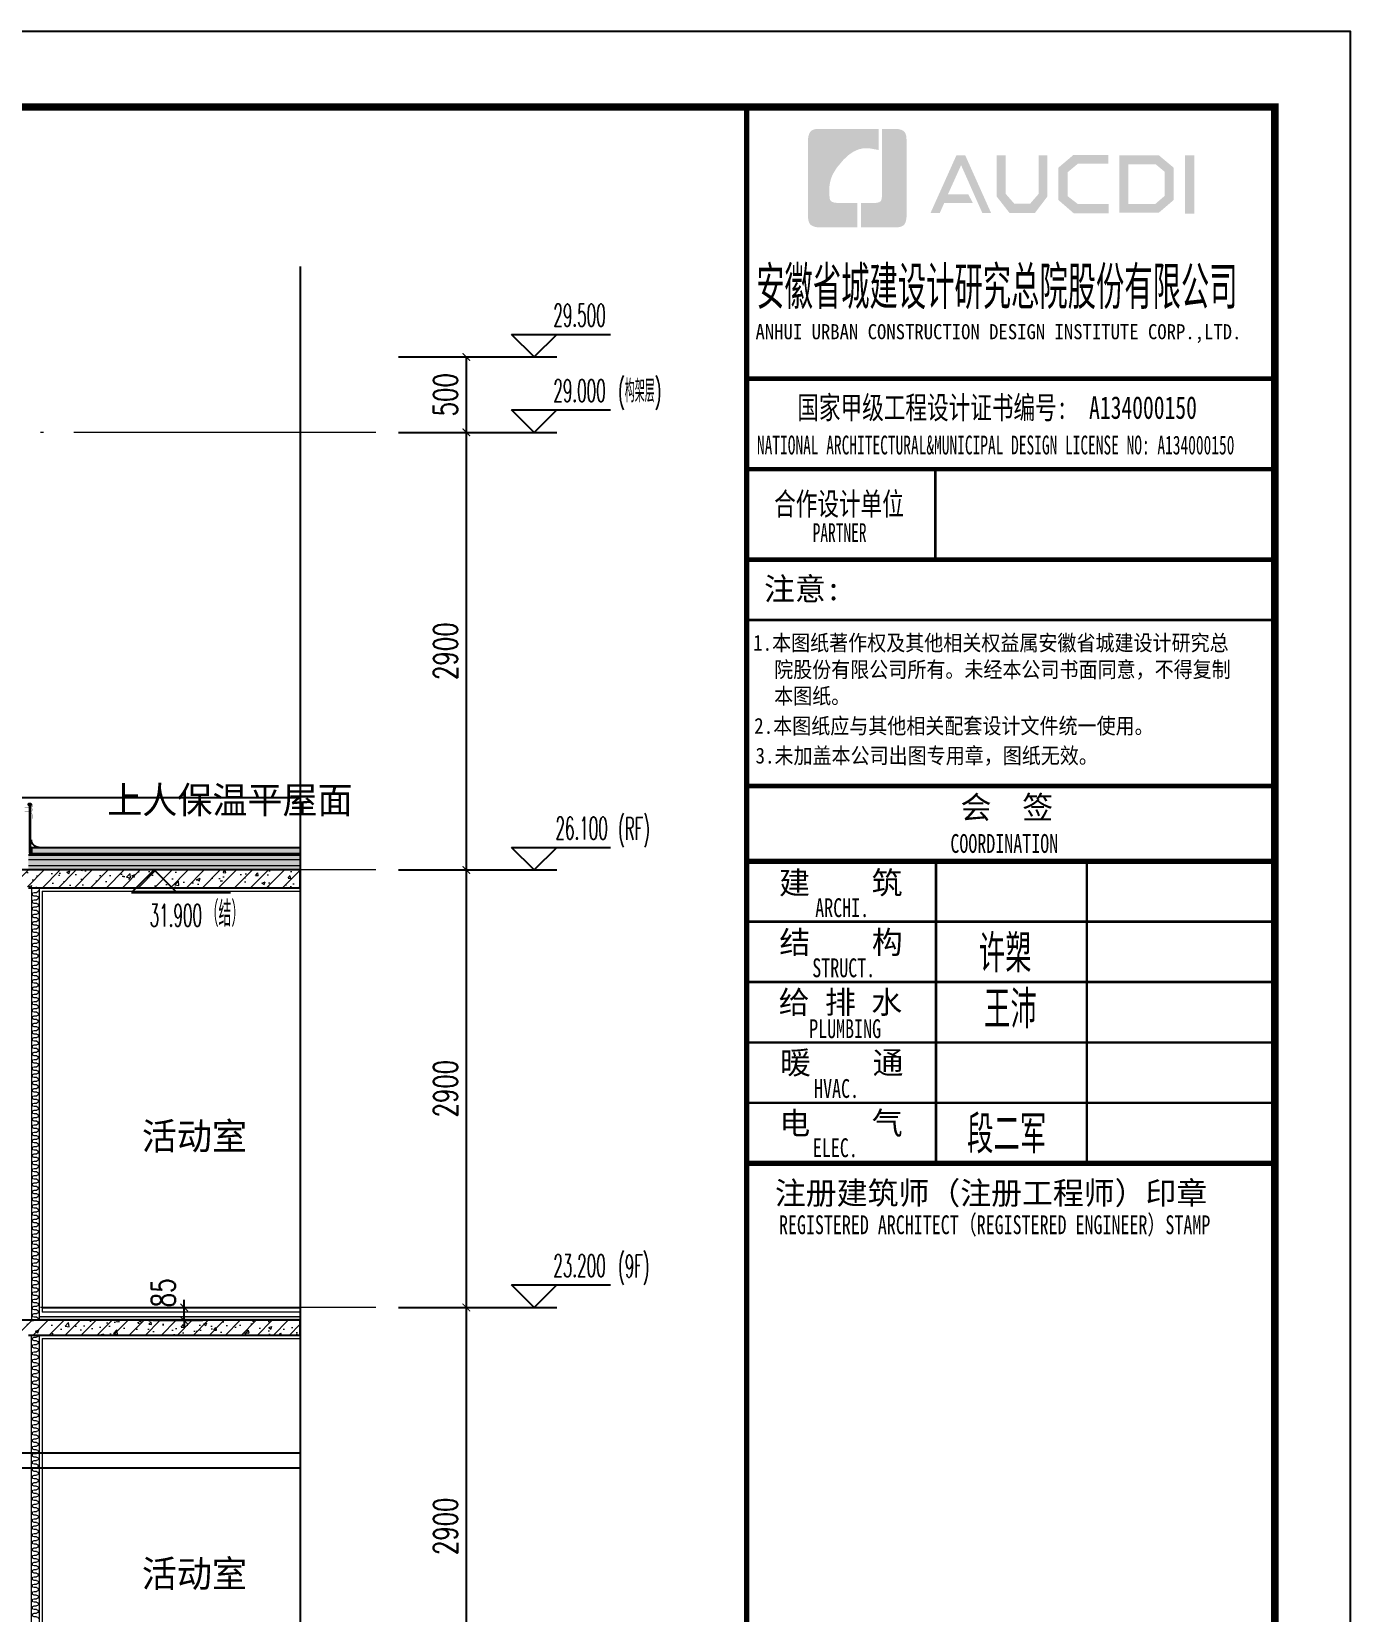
# Model space of a CAD drawing. Extents: x -668857 to 154266, y -275694 to 291306.
# Drawn here: x 53054 to 61791, y 215841 to 226318 of the extents above; entities that cross this region are included whole.
import ezdxf
from ezdxf.xclip import XClip

# ---------------------------------------------------------------- set-up
doc = ezdxf.new("R2010")
doc.units = 0
doc.header["$LTSCALE"] = 1000
doc.header["$XCLIPFRAME"] = 2
doc.linetypes.add('DASH', pattern=[0.35, 0.25, -0.1])
doc.linetypes.add('DOTE', pattern=[2.42, 2, -0.2, 0.02, -0.2])
doc.layers.get('0').update_dxf_attribs({"linetype": 'CONTINUOUS'})
doc.layers.get('DEFPOINTS').update_dxf_attribs({"linetype": 'CONTINUOUS'})
for name, color, linetype in [('-TK', 7, 'CONTINUOUS'), ('3-屋面构造层', 157, 'CONTINUOUS'), ('DIM_ELEV', 3, 'CONTINUOUS'), ('DIM_SYMB', 3, 'CONTINUOUS'), ('PUB_DIM', 3, 'CONTINUOUS'), ('PUB_TEXT', 2, 'CONTINUOUS'), ('SURFACE', 6, 'CONTINUOUS'), ('WALL', 5, 'CONTINUOUS'), ('图签文字', 4, 'CONTINUOUS'), ('看线', 251, 'CONTINUOUS'), ('立面-看线', 251, 'CONTINUOUS')]:
    doc.layers.add(name, color=color, linetype=linetype)
for name, color, linetype, lineweight in [('DOTE', 19, 'DOTE', 9), ('PUB_HATCH', 8, 'CONTINUOUS', 9), ('内粉刷', 37, 'CONTINUOUS', 9), ('图框', 9, 'CONTINUOUS', 18), ('填充', 251, 'CONTINUOUS', 5)]:
    doc.layers.add(name, color=color, linetype=linetype, lineweight=lineweight)
doc.styles.add('_TCH_DIM', font='SIMPLEX.shx', dxfattribs={"width": 0.7, "bigfont": 'GBCBIG.shx'})
doc.styles.add('_TCH_DIM_T3', font='SIMPLEX', dxfattribs={"width": 0.705882, "bigfont": 'GBCBIG'})
doc.styles.add('HT', font='simhei.ttf')
doc.styles.add('建筑图签-1', font='simhei.ttf', dxfattribs={"width": 0.7})
doc.styles.add('建筑图签-2', font='TXT.shx', dxfattribs={"width": 0.5, "bigfont": 'HZTXT.shx'})
doc.dimstyles.new('_TCH_ARCH&&50', dxfattribs={"dimtxt": 157.5, "dimasz": 50, "dimexe": 125, "dimexo": 150, "dimgap": 58.75, "dimtad": 1, "dimdec": 0, "dimzin": 0, "dimdsep": 46, "dimtxsty": '_TCH_DIM_T3', "dimblk": 'ARCHTICK', "dimcen": 0.09, "dimclrt": 7, "dimazin": 0, "dimtfac": 1, "dimtdec": 0, "dimtix": 1, "dimtmove": 2, "dimatfit": 3, "dimldrblk": 'ARCHTICK', "dimfxl": 0, "dimtolj": 1, "dimtzin": 0, "dimarcsym": 0})

# ---------------------------------------------------------------- blocks, each defined once
blk = doc.blocks.new('院标1')
h = blk.add_hatch(color=150)
h.dxf.hatch_style = 1
edge = h.paths.add_edge_path()
edge.add_spline(control_points=[(116373, 648379), (116379, 648379), (116382, 648379), (116391, 648379), (116391, 648379), (116391, 648379), (116616, 648379), (116616, 648379), (116616, 648379), (116616, 648379), (116616, 648054), (116616, 648054), (116616, 648054), (116616, 648054), (116108, 648054), (116108, 648054), (116108, 648054), (116028, 648054), (115963, 648111), (115963, 648199), (115963, 648199), (115963, 648199), (115963, 649215), (115963, 649215), (115963, 649215), (115963, 649295), (116018, 649360), (116108, 649360), (116108, 649360), (116108, 649360), (116897, 649360), (116897, 649360), (116897, 649360), (116897, 649360), (116897, 649080), (116897, 649080), (116897, 649080), (116897, 649080), (116566, 649140), (116356, 648859), (116356, 648859), (116245, 648719), (116240, 648545), (116247, 648466), (116247, 648466), (116254, 648386), (116247, 648466), (116247, 648466), (116247, 648466), (116247, 648466), (116258, 648374), (116373, 648379)], knot_values=[0, 0, 0, 0, 0.071429, 0.071429, 0.071429, 0.107143, 0.142857, 0.142857, 0.142857, 0.178571, 0.214286, 0.214286, 0.214286, 0.25, 0.285714, 0.285714, 0.285714, 0.321429, 0.357143, 0.357143, 0.357143, 0.392857, 0.428571, 0.428571, 0.428571, 0.464286, 0.5, 0.5, 0.5, 0.535714, 0.571429, 0.571429, 0.571429, 0.607143, 0.642857, 0.642857, 0.642857, 0.678571, 0.714286, 0.714286, 0.714286, 0.75, 0.785714, 0.785714, 0.785714, 0.821429, 0.857143, 0.857143, 0.857143, 0.928571, 1, 1, 1, 1], degree=3, periodic=0)
h = blk.add_hatch(color=150)
h.dxf.hatch_style = 1
edge = h.paths.add_edge_path()
edge.add_spline(control_points=[(117268, 649215), (117268, 649215), (117268, 648199), (117268, 648199), (117268, 648199), (117268, 648114), (117212, 648054), (117123, 648054), (117123, 648054), (117123, 648054), (116663, 648054), (116663, 648054), (116663, 648054), (116663, 648054), (116663, 648379), (116663, 648379), (116663, 648379), (116663, 648379), (116865, 648379), (116865, 648379), (116865, 648379), (116907, 648379), (116941, 648413), (116941, 648455), (116941, 648455), (116941, 648455), (116941, 649360), (116941, 649360), (116941, 649360), (116941, 649360), (117123, 649360), (117123, 649360), (117123, 649360), (117204, 649360), (117268, 649306), (117268, 649215)], knot_values=[0, 0, 0, 0, 0.1, 0.1, 0.1, 0.15, 0.2, 0.2, 0.2, 0.25, 0.3, 0.3, 0.3, 0.35, 0.4, 0.4, 0.4, 0.45, 0.5, 0.5, 0.5, 0.55, 0.6, 0.6, 0.6, 0.65, 0.7, 0.7, 0.7, 0.75, 0.8, 0.8, 0.8, 0.9, 1, 1, 1, 1], degree=3, periodic=0)
blk = doc.blocks.new('A1')
at = {"layer": '图框'}
h = blk.add_hatch(color=256, dxfattribs=at)
h.paths.add_polyline_path([(81908, 57758), (82034, 57758), (82034, 56988), (81908, 56988)])
h.paths.add_polyline_path([(81156, 57642), (81156, 57116), (81516, 57116), (81640, 57223), (81640, 57541), (81520, 57642)], flags=16)
h.paths.add_polyline_path([(81038, 57760), (81038, 56998), (81560, 56998), (81759, 57168), (81759, 57596), (81563, 57760)])
h.paths.add_polyline_path([(80895, 57764), (80895, 57648), (80488, 57648), (80355, 57537), (80355, 57218), (80488, 57115), (80897, 57115), (80897, 56993), (80433, 56993), (80231, 57168), (80231, 57596), (80429, 57764)])
h.paths.add_polyline_path([(79412, 57762), (79532, 57762), (79532, 57251), (79646, 57120), (79857, 57120), (79971, 57251), (79971, 57762), (80085, 57762), (80085, 57214), (79921, 56997), (79583, 56997), (79412, 57216)])
h.paths.add_polyline_path([(78880, 57760), (78997, 57760), (79339, 56996), (79223, 56996), (78942, 57630), (78767, 57242), (79038, 57242), (79099, 57127), (78718, 57127), (78659, 56994), (78536, 56994)])
blk.add_lwpolyline([(0, 59400), (0, 0), (84100, 0), (84100, 59400)], close=True)
at = {"const_width": 100}
blk.add_lwpolyline([(2500, 58400), (2500, 1000), (83100, 1000), (83100, 58400)], close=True, dxfattribs=at)
at = {"layer": '图框'}
for p, q in [((76100, 54800), (83100, 54800)), ((76100, 54800), (83100, 54800)), ((76100, 53600), (83100, 53600))]:
    blk.add_line(p, q, dxfattribs=at)
for points, const_width in [([(76100, 1000), (76100, 58400)], 70), ([(76100, 54800), (83100, 54800)], 60), ([(76100, 53600), (83100, 53600)], 60), ([(76100, 53600), (83100, 53600)], 60), ([(78600, 53600), (78600, 52400)], 35), ([(76100, 52400), (83100, 52400)], 60), ([(76100, 52400), (83100, 52400)], 60), ([(76100, 51599), (83100, 51599)], 35), ([(76108, 49400), (83108, 49400)], 60), ([(76108, 48400), (83108, 48400)], 70), ([(76108, 48400), (83108, 48400)], 70), ([(78608, 48400), (78608, 44400)], 35), ([(80608, 48400), (80608, 44400)], 35), ([(76108, 47600), (83108, 47600)], 35), ([(76108, 46800), (83108, 46800)], 35), ([(76108, 46000), (83108, 46000)], 35), ([(76108, 45200), (83108, 45200)], 35), ([(76108, 44400), (83108, 44400)], 70)]:
    blk.add_lwpolyline(points, dxfattribs=dict(at, const_width=const_width))
blk.add_blockref('院标1', (-39049, -591249))
for s, height, style, width, p in [('ANHUI URBAN CONSTRUCTION DESIGN INSTITUTE CORP.,LTD.', 200, '建筑图签-1', 0.91, (76218, 55322)), ('NATIONAL ARCHITECTURAL&MUNICIPAL DESIGN LICENSE NO: A134000150', 250, '建筑图签-1', 0.6, (76237, 53795)), ('PARTNER', 250, '建筑图签-1', 0.6, (76975, 52634)), ('1.本图纸著作权及其他相关权益属安徽省城建设计研究总', 210, 'HT', 0.88, (76186, 51193)), ('院股份有限公司所有。未经本公司书面同意，不得复制', 210, 'HT', 0.88, (76465, 50839)), ('本图纸。', 210, 'HT', 0.88, (76465, 50489)), (' 2.本图纸应与其他相关配套设计文件统一使用。 ', 210, 'HT', 0.88, (76075, 50092)), ('3.未加盖本公司出图专用章，图纸无效。', 210, 'HT', 0.88, (76218, 49698)), ('COORDINATION', 250, '建筑图签-1', 0.7, (78800, 48513)), ('ARCHI.', 250, '建筑图签-1', 0.7, (77009, 47662)), ('STRUCT.', 250, '建筑图签-1', 0.7, (76970, 46865)), ('PLUMBING', 250, '建筑图签-1', 0.7, (76929, 46058)), ('HVAC.', 250, '建筑图签-1', 0.7, (76994, 45265)), ('ELEC.', 250, '建筑图签-1', 0.7, (76978, 44480)), ('REGISTERED ARCHITECT（REGISTERED ENGINEER）STAMP', 250, '建筑图签-1', 0.7, (76529, 43459))]:
    blk.add_text(s, height=height, dxfattribs=dict(at, style=style, width=width)).set_placement(p)
at = {"layer": '图签文字', "color": 7, "style": '建筑图签-1'}
for s, height, width, p in [('安徽省城建设计研究总院股份有限公司', 500, 0.55, (76228, 55777)), ('国家甲级工程设计证书编号:  A134000150', 300, 0.7, (76772, 54267)), ('合作设计单位', 300, 0.7, (76465, 52990))]:
    blk.add_text(s, height=height, dxfattribs=dict(at, width=width)).set_placement(p)
for s, p in [('注意:', (76331, 51863)), ('会  签', (78935, 48968)), ('建    筑', (76530, 47967)), ('结    构', (76534, 47179)), ('给 排 水', (76525, 46385)), ('暖    通', (76543, 45582)), ('电    气', (76533, 44782)), ('注册建筑师（注册工程师）印章', (76475, 43854))]:
    blk.add_text(s, height=300, dxfattribs=at).set_placement(p)
at = {"layer": '图签文字', "color": 1, "style": '建筑图签-2', "width": 0.7}
for s, p in [('许槊', (79175, 46928)), ('王沛', (79246, 46187)), ('段二军', (79021, 44532))]:
    blk.add_text(s, height=500, dxfattribs=at).set_placement(p)
blk = doc.blocks.new('$LinePat$保温层')
at = {"color": 0}
for p, q in [((24, -24), (24, -56)), ((72, -56), (72, -24))]:
    blk.add_line(p, q, dxfattribs=at)
for centre, start, end in [((96, -24), 90, 180), ((0, -24), 0, 90), ((48, -56), 180, 0)]:
    blk.add_arc(centre, 24, start, end, dxfattribs=at)
blk = doc.blocks.new('FGHFG4334GDFGDFFGGGGGGDFG4G')
at = {"layer": 'SURFACE', "const_width": 2.25}
for points in [[(47, 0), (0, 0)], [(47, -28), (0, -28)]]:
    blk.add_lwpolyline(points, dxfattribs=at)
at = {"layer": 'SURFACE', "const_width": 1.5}
blk.add_lwpolyline([(47, 17, -1), (47, 5), (47, -7, -1), (47, -19), (47, -37), (53, -48), (53, -73)], format="xyb", dxfattribs=at)
blk = doc.blocks.new('FGDGDGD')
at = {"layer": '3-屋面构造层'}
h = blk.add_hatch(dxfattribs=at)
h.set_pattern_fill('隔热材料01', color=256, scale=7.692308, style=0)
h.set_pattern_definition([(270, (9.5186, 433.228), (3.846153863, -7e-16), [0.385980771, -3.460173092]), (270, (6.637, 433.228), (3.846153863, -7e-16), [0.385980771, -3.460173092]), (90, (8.5996, 430.618), (-3.846153863, 2e-16), [0.385980771, -3.460173092]), (90, (7.556, 430.618), (-3.846153863, 2e-16), [0.385980771, -3.460173092]), (180, (10.002, 430), (-5e-16, -3.846153863), [3.848019248, 0.001865385]), (135, (8.9282, 430.193), (2e-16, 3.846144175), [0.328307694, -5.110980792]), (116.56505, (12.5422, 430.4251), (8.6793e-06, 3.8461487416), [0.215769232, -8.384500037]), (116.56505, (8.696, 430.4251), (8.6793e-06, 3.8461487416), [0.215769232, -8.384500037]), (153.43495, (13.1603, 430), (-8.679e-06, 3.846148742), [0.431538463, -8.168730805]), (153.43495, (9.3142, 430), (-8.679e-06, 3.846148742), [0.431538463, -8.168730805]), (63.43495, (12.4457, 431.0041), (-8.6793e-06, 3.8461487416), [2.054923086, -6.545346183]), (63.43495, (8.5996, 431.0041), (-8.6793e-06, 3.8461487416), [2.054923086, -6.545346183]), (116.56505, (13.3647, 433.228), (8.6793e-06, 3.8461487416), [0.215769232, -8.384500037]), (116.56505, (9.5186, 433.228), (8.6793e-06, 3.8461487416), [0.215769232, -8.384500037]), (135, (9.422, 433.421), (2e-16, 3.846144175), [0.328307694, -5.110980792]), (153.43495, (13.036, 433.6532), (-8.679e-06, 3.846148742), [0.431538463, -8.168730805]), (153.43495, (9.19, 433.6532), (-8.679e-06, 3.846148742), [0.431538463, -8.168730805]), (45, (6.7336, 433.421), (2e-16, 3.846144175), [0.328307694, -5.110980792]), (63.43495, (10.4833, 433.228), (-8.6793e-06, 3.8461487416), [0.215769232, -8.384500037]), (63.43495, (6.6371, 433.228), (-8.6793e-06, 3.8461487416), [0.215769232, -8.384500037]), (26.56505, (10.812, 433.6532), (8.679e-06, 3.846148742), [0.431538463, -8.168730805]), (26.56505, (6.9658, 433.6532), (8.679e-06, 3.846148742), [0.431538463, -8.168730805]), (116.56505, (11.4023, 431.0041), (8.6793e-06, 3.8461487416), [2.054923086, -6.545346183]), (116.56505, (7.5561, 431.0041), (8.6793e-06, 3.8461487416), [2.054923086, -6.545346183]), (45, (7.2275, 430.193), (2e-16, 3.846144175), [0.328307694, -5.110980792]), (63.43495, (11.3058, 430.4251), (-8.6793e-06, 3.8461487416), [0.215769232, -8.384500037]), (63.43495, (7.4596, 430.4251), (-8.6793e-06, 3.8461487416), [0.215769232, -8.384500037]), (26.56505, (10.6877, 430), (8.679e-06, 3.846148742), [0.431538463, -8.168730805]), (26.56505, (6.8415, 430), (8.679e-06, 3.846148742), [0.431538463, -8.168730805])])
edge = h.paths.add_edge_path()
edge.add_arc((682181, 585366), 9.23, 450, 540, ccw=False)
edge.add_line((682181, 585375), (682192, 585375))
edge.add_line((682192, 585375), (682192, 585366))
edge.add_line((682192, 585366), (682172, 585366))
h = blk.add_hatch(dxfattribs=at)
h.set_pattern_fill('混凝土', color=256, scale=5, angle=-1.1458, style=0)
h.set_pattern_definition([(48.854237, (-82751.966, -43707.863), (35.7930991, -3.8540962), [3.75, -41.25]), (353.854237, (-82751.966, -43707.863), (-6.1841378, 37.7408106), [3, -33]), (99.305637, (-82748.983, -43708.185), (29.6089874, 33.886691), [3.1870095, -35.0571056]), (45.038437, (-82751.766, -43697.865), (53.1858973, -9.3413237), [5.625, -61.875]), (95.489837, (-82747.334, -43698.644), (47.6977146, 47.7616795), [4.7805144, -52.58565]), (350.038437, (-82751.766, -43697.865), (47.6976773, 47.7617167), [4.5, -49.5]), (19.854237, (-82746.817, -43700.465), (29.4368469, -20.7237073), [3.75, -41.25]), (324.854237, (-82746.817, -43700.465), (12.8883392, 36.0069862), [3, -33]), (70.305637, (-82744.364, -43702.192), (42.3251977, 15.2832459), [3.1870095, -35.0571056]), (36.3542372, (-82751.966, -43707.863), (0.9406985, 16.62920733), [0, -32.6, 0, -33.5, 0, -33.125]), (6.3542372, (-82751.966, -43707.863), (13.54517982, 19.45362572), [0, -19.1, 0, -31.85, 0, -12.625]), (326.3542372, (-82763.114, -43707.64), (26.66323482, -1.66123381), [0, -12.5, 0, -39, 0, -51.75]), (316.3542372, (-82768.113, -43707.54), (29.2535633, 4.4211788), [0, -16.25, 0, -25.9, 0, -36.75])])
h.paths.add_polyline_path([(674875, 585046), (674875, 585086), (682172, 585086), (682172, 585046)])
h = blk.add_hatch(dxfattribs=at)
h.set_pattern_fill('隔热材料03', color=256, scale=12.5, style=0)
h.set_pattern_definition([(113.578, (-500407.8114, 374696.8656), (-0.0086926214, 6.2699620763), [1.075, -0.5693125, 2.8375, -0.5693125, 1.075, -0.6825]), (66.42, (-500406.1744, 374696.8656), (2.727787851, 6.0425e-05), [1.075, -0.5693125, 2.840375, -0.5693125, 1.075, -0.6825]), (180, (-500406.1744, 374696.8656), (0, 6.25), [1.636625, -1.0910625]), (180, (-500407.538, 374702.4906), (0, 6.25), [1.636625, -1.0910625]), (90, (-500405.7427, 374697.8548), (2.72775, 2e-16), [0.52175, -5.72825]), (90, (-500407.1066, 374700.9798), (2.72775, 2e-16), [0.52175, -5.72825]), (90, (-500408.2427, 374697.8548), (2.72775, 2e-16), [0.52175, -5.72825]), (90, (-500409.6066, 374700.9798), (2.72775, 2e-16), [0.52175, -5.72825])])
edge = h.paths.add_edge_path()
edge.add_line((682178, 585086), (682178, 585050))
edge.add_arc((682172, 585050), 6.25, 270, 360, ccw=False)
edge.add_line((682172, 585044), (682172, 585086))
edge.add_line((682172, 585086), (682178, 585086))
h = blk.add_hatch(dxfattribs=at)
h.set_pattern_fill('焦渣矿渣', color=256, scale=4, angle=-1.1458, style=0)
h.set_pattern_definition([(358.8542372, (-82751.966, -43697.863), (8.27546507, 13.69326162), [1.6, -14.4]), (298.8542372, (-82751.966, -43697.863), (15.99644496, -0.32013217), [1.6, -14.4]), (238.8542372, (-82750.366, -43697.895), (7.72097989, -14.0133938), [1.6, -14.4]), (268.8542372, (-82745.567, -43697.991), (15.83683295, -8.3183365), [2.4, -11.456]), (268.8542372, (-82743.967, -43698.023), (15.83683295, -8.3183365), [2.4, -11.456]), (268.8542372, (-82742.368, -43698.055), (15.83683295, -8.3183365), [2.4, -11.456])])
h.paths.add_polyline_path([(674875, 585006), (674875, 585036), (682192, 585036), (682192, 585006)])
h = blk.add_hatch(dxfattribs=at)
h.set_pattern_fill('加气混凝土', color=256, scale=5, style=0)
h.set_pattern_definition([(0, (-82734.266, -43726.163), (30, 60), [0, -60]), (0, (-82769.366, -43734.263), (30, 60), [0, -60]), (0, (-82749.866, -43734.863), (30, 60), [0, -60]), (0, (-82728.566, -43717.163), (30, 60), [0, -60]), (0, (-82753.466, -43737.863), (30, 60), [0, -60]), (0, (-82722.566, -43679.363), (30, 60), [0, -60]), (0, (-82740.866, -43684.163), (30, 60), [0, -60]), (0, (-82731.266, -43691.663), (30, 60), [0, -60]), (0, (-82780.166, -43692.863), (30, 60), [0, -60]), (0, (-82750.766, -43695.563), (30, 60), [0, -60]), (0, (-82762.166, -43710.863), (30, 60), [0, -60]), (0, (-82761.566, -43733.363), (30, 60), [0, -60]), (0, (-82739.066, -43735.763), (30, 60), [0, -60]), (0, (-82722.566, -43709.363), (30, 60), [0, -60]), (0, (-82778.666, -43718.663), (30, 60), [0, -60]), (0, (-82773.566, -43708.463), (30, 60), [0, -60]), (0, (-82750.166, -43712.663), (30, 60), [0, -60]), (0, (-82758.566, -43721.363), (30, 60), [0, -60]), (0, (-82763.366, -43701.563), (30, 60), [0, -60]), (0, (-82755.866, -43679.063), (30, 60), [0, -60]), (0, (-82776.266, -43731.263), (30, 60), [0, -60]), (0, (-82743.266, -43691.363), (30, 60), [0, -60]), (0, (-82771.166, -43690.463), (30, 60), [0, -60]), (0, (-82775.966, -43682.663), (30, 60), [0, -60]), (130.601294, (-82726.2516, -43698.149), (-149.999998343, 180.000000787), [2.6341554, -1103.7111]), (18.4349488, (-82730.537, -43697.006), (149.99999945, 59.99999956), [2.710524, -376.76279]), (90, (-82730.537, -43699.578), (30, 60), [2.5714284, -117.428565]), (161.565051, (-82727.966, -43700.435), (-150.000000755, 59.99999553), [2.710524, -376.76279]), (53.1301023, (-82727.966, -43700.435), (30.00000006, 59.99999997), [2.857143, -297.14285]), (135, (-82725.68, -43731.006), (-30.00000363, 59.99999594), [2.424366, -167.28126]), (45, (-82729.109, -43731.006), (29.9999998, 59.99999976), [2.424366, -167.28126]), (135, (-82727.394, -43732.72), (-30.00000363, 59.99999594), [2.424366, -167.28126]), (45, (-82727.394, -43732.72), (29.9999998, 59.99999976), [2.424366, -167.28126]), (116.565051, (-82754.537, -43690.72), (-5.2e-06, 119.9999967), [3.1943826, -63.88765]), (180, (-82755.966, -43687.863), (-30, 60), [3.4285716, -56.571425]), (63.434949, (-82760.823, -43690.72), (3e-07, 119.9999994), [3.1943826, -63.88765]), (116.565051, (-82759.394, -43693.58), (-5.2e-06, 119.9999967), [3.1943826, -63.88765]), (0, (-82759.394, -43693.58), (30, 60), [3.4285716, -56.571425]), (63.434949, (-82755.966, -43693.58), (3e-07, 119.9999994), [3.1943826, -63.88765]), (107.102728, (-82731.9658, -43711.0063), (-89.999996559, 300.000000484), [3.8861346, -1628.29025]), (143.972626, (-82733.1087, -43707.292), (-569.999992774, 419.999999525), [3.8861346, -812.202]), (180, (-82736.25, -43705.006), (-30, 60), [3.7142856, -56.28571]), (36.0273733, (-82743.1087, -43707.292), (569.999995788, 419.999995472), [3.8861346, -812.202]), (71.5650511, (-82744.252, -43710.721), (90.00000046, 299.99999948), [3.6140316, -375.85928]), (107.102728, (-82743.1087, -43714.4348), (-89.999996559, 300.000000484), [3.8861346, -1628.29025]), (143.972626, (-82739.966, -43716.7206), (-569.999992774, 419.999999525), [3.8861346, -812.202]), (0, (-82739.966, -43716.72), (30, 60), [3.7142856, -56.28571]), (36.0273733, (-82736.2516, -43716.7206), (569.999995788, 419.999995472), [3.8861346, -812.202]), (71.5650511, (-82733.109, -43714.435), (90.00000046, 299.99999948), [3.6140316, -375.85928]), (150.255118, (-82731.3944, -43683.006), (-90.000000213, 59.999999257), [2.303502, -481.43196]), (90, (-82733.394, -43684.15), (30, 60), [2.2857144, -117.714275]), (29.7448813, (-82733.3944, -43684.149), (90.000000053, 59.99999972), [2.303502, -481.43196]), (116.565051, (-82745.394, -43725.58), (-5.2e-06, 119.9999967), [3.1943826, -63.88765]), (168.690067, (-82746.823, -43722.7206), (-270.0000002, 59.999998494), [2.9137254, -608.96855]), (41.1859251, (-82751.9658, -43724.149), (749.999995456, 659.999994229), [3.0371844, -1272.5802]), (90, (-82751.966, -43727.006), (30, 60), [2.857143, -117.14285]), (138.814074, (-82749.68, -43729.0063), (-749.999986669, 660.000004204), [3.0371844, -1272.5802]), (16.6992442, (-82749.68, -43729.0063), (989.999992552, 299.999996858), [2.982945, -1249.85375]), (60.9453959, (-82746.823, -43728.149), (29.99999992, 59.999999469), [2.9416086, -1232.53395]), (109.983106, (-82770.5373, -43700.4348), (-150.000000565, 419.9999988885), [3.3442002, -1401.21975]), (155.556045, (-82771.68, -43697.292), (-390.0000014866, 179.99999626), [3.4522986, -1446.51315]), (24.4439547, (-82777.9658, -43697.292), (390.0000001945, 179.999999134), [3.4522986, -1446.51315]), (70.0168934, (-82779.1087, -43700.4348), (150.000000452, 419.999998958), [3.3442002, -1401.21975]), (109.983106, (-82777.9658, -43703.5777), (-150.000000565, 419.9999988885), [3.3442002, -1401.21975]), (160.016893, (-82774.823, -43704.7206), (-150.000000088, 59.999997267), [3.3442002, -698.93775]), (19.9831065, (-82774.823, -43704.7206), (149.999999176, 59.999999905), [3.3442002, -698.93775]), (70.0168934, (-82771.68, -43703.5777), (150.000000452, 419.999998958), [3.3442002, -1401.21975]), (122.005383, (-82748.2516, -43705.8634), (-30.000004026, 59.999996937), [2.6954232, -563.3434]), (18.4349488, (-82752.252, -43704.435), (149.99999945, 59.99999956), [2.710524, -376.76279]), (90, (-82752.252, -43707.006), (30, 60), [2.5714284, -117.428565]), (161.565051, (-82749.68, -43707.863), (-150.000000755, 59.99999553), [2.710524, -376.76279]), (54.4623222, (-82749.68, -43707.8634), (209.999999696, 299.99999955), [2.457807, -1029.82115]), (116.565051, (-82765.68, -43720.435), (-5.2e-06, 119.9999967), [3.1943826, -63.88765]), (180, (-82767.11, -43717.58), (-30, 60), [3.142857, -56.85714]), (59.0362434, (-82771.966, -43720.435), (30.000000098, 59.99999971), [3.3319728, -696.3822]), (120.963756, (-82770.2516, -43723.292), (-30.0000041, 59.999997245), [3.3319728, -696.3822]), (0, (-82770.25, -43723.29), (30, 60), [3.142857, -56.85714]), (63.434949, (-82767.11, -43723.29), (3e-07, 119.9999994), [3.1943826, -63.88765])])
h.paths.add_polyline_path([(682192, 584936), (674875, 584936), (674875, 584966), (682192, 584966)])
at = {"layer": '立面-看线'}
h = blk.add_hatch(dxfattribs=at)
h.set_pattern_fill('HONEY', color=256, scale=7)
h.set_pattern_definition([(0, (-799653.24, -415240.13), (16.66875, 9.623705), [11.1125, -22.225]), (120, (-799653.24, -415240.13), (-16.66874801, 9.62370845), [11.1125, -22.225]), (60, (-799653.24, -415240.13), (1.99e-06, 19.24741345), [-22.225, 11.1125])])
h.paths.add_polyline_path([(682192, 584966), (674875, 584966), (674875, 585006), (682192, 585006)])
at = {"layer": '3-屋面构造层'}
for p, q in [((682178, 585086), (674875, 585086)), ((682172, 585086), (682172, 585044)), ((682172, 585046), (674875, 585046)), ((682192, 585036), (674875, 585036))]:
    blk.add_line(p, q, dxfattribs=at)
at = {"layer": '3-屋面构造层', "color": 251, "linetype": 'DASH', "ltscale": 0.05, "const_width": 2.5}
for points in [[(682057, 585043), (682172, 585043, 0.414214), (682179, 585050), (682179, 585366)], [(682057, 585039), (682172, 585039, 0.414214), (682183, 585050), (682183, 585366)]]:
    blk.add_lwpolyline(points, format="xyb", dxfattribs=at)
at = {"layer": '3-屋面构造层', "color": 251}
for points in [[(682057, 585041), (682172, 585041, 0.414214), (682180, 585050), (682180, 585366)], [(682057, 585044), (682172, 585044, 0.414214), (682178, 585050), (682178, 585366)], [(682057, 585040), (682172, 585040, 0.414214), (682182, 585050), (682182, 585366), (682184, 585366), (682184, 585050, -0.414214), (682172, 585038), (682057, 585038)]]:
    blk.add_lwpolyline(points, format="xyb", dxfattribs=at)
at = {"layer": '3-屋面构造层', "ltscale": 0.8}
blk.add_lwpolyline([(682172, 585366, -0.414214), (682181, 585375), (682192, 585375), (682192, 585366), (682172, 585366)], format="xyb", dxfattribs=at)
at = {"layer": '3-屋面构造层', "color": 251, "linetype": 'DASH', "ltscale": 0.05, "const_width": 2.5}
for points in [[(682043, 585039), (674875, 585039)], [(682057, 585043), (682043, 585039)]]:
    blk.add_lwpolyline(points, dxfattribs=at)
at = {"layer": '3-屋面构造层', "color": 251}
for points in [[(682043, 585040), (674875, 585040)], [(674875, 585038), (682043, 585038)], [(682056, 585044), (682042, 585040)], [(682043, 585038), (682057, 585042)]]:
    blk.add_lwpolyline(points, dxfattribs=at)
at = {"layer": '3-屋面构造层'}
blk.add_arc((682122, 585136), 50, 270, 360, dxfattribs=at)
at = {"layer": 'PUB_HATCH', "color": 215}
for p, q in [((682192, 585006), (674875, 585006)), ((682192, 584966), (674875, 584966))]:
    blk.add_line(p, q, dxfattribs=at)
at = {"layer": '3-屋面构造层', "color": 1, "xscale": -1}
blk.add_blockref('FGHFG4334GDFGDFFGGGGGGDFG4G', (682218, 585349), dxfattribs=at)
blk = doc.blocks.new('BFGBFBCBVFB')
at = {"layer": 'PUB_HATCH'}
h = blk.add_hatch(dxfattribs=at)
h.set_pattern_fill('钢筋混凝土', color=256, scale=30, style=0)
h.set_pattern_definition([(45, (0, 0), (-53.0330086, 53.0330086), []), (50, (0, 0), (215.178055, -18.82564), [22.5, -247.5]), (355, (0, 0), (-41.6254, 225.65764), [18, -198]), (100.4514, (17.93, -1.57), (173.552815, 206.831863), [19.122057, -210.342634]), (46.1842, (0, 60), (320.172315, -49.655704), [33.75, -371.25]), (96.6356, (26.68, 55.86), (280.39881, 292.23536), [28.68309, -315.5139]), (351.1842, (0, 60), (280.39858, 292.23558), [27, -297]), (21, (30, 45), (179.072116, -120.785667), [22.5, -247.5]), (326, (30, 45), (72.9946, 217.545014), [18, -198]), (71.4514, (44.92, 34.93), (252.06679, 96.75915), [19.122057, -210.342634]), (37.5, (0, 0), (3.6479566, 99.868156), [0, -195.6, 0, -201, 0, -198.75]), (7.5, (0, 0), (78.920861, 118.323514), [0, -114.6, 0, -191.1, 0, -75.75]), (327.5, (-66.9, 0), (160.146731, -6.7664615), [0, -75, 0, -234, 0, -310.5]), (317.5, (-96.9, 0), (174.95585, 30.031495), [0, -97.5, 0, -155.4, 0, -220.5])])
h.paths.add_polyline_path([(898272, 25995), (896272, 25995), (896472, 25895), (898272, 25895)])
at = {"layer": '立面-看线'}
h = blk.add_hatch(dxfattribs=at)
h.set_pattern_fill('HONEY', color=256, scale=7)
h.set_pattern_definition([(0, (93631.251, -359366.987), (16.66875, 9.623705), [11.1125, -22.225]), (120, (93631.251, -359366.987), (-16.66874801, 9.62370845), [11.1125, -22.225]), (60, (93631.251, -359366.987), (1.99e-06, 19.24741345), [-22.225, 11.1125])])
h.paths.add_polyline_path([(896543, 26020), (896543, 25995), (898272, 25995), (898272, 26020)])
at = {"layer": 'PUB_HATCH', "color": 215}
blk.add_line((896543, 26020), (898272, 26020), dxfattribs=at)
at = {"layer": 'WALL'}
for p, q in [((898272, 25995), (896272, 25995)), ((898272, 25895), (898272, 25995)), ((898272, 25895), (896472, 25895))]:
    blk.add_line(p, q, dxfattribs=at)
at = {"layer": '内粉刷'}
for p, q in [((896493, 23095), (896493, 25895)), ((896543, 25895), (896543, 23095)), ((896563, 25875), (898272, 25875))]:
    blk.add_line(p, q, dxfattribs=at)
for points in [[(898272, 26050), (896563, 26050)], [(896563, 25875), (896563, 23150)]]:
    blk.add_lwpolyline(points, dxfattribs=at)
at = {"layer": '看线', "color": 32}
blk.add_line((896563, 26080), (898272, 26080), dxfattribs=at)
at = {"layer": '填充', "color": 252, "xscale": -0.5013020832264923, "yscale": 0.499999999874268, "zscale": 0.4999999998742679, "rotation": 269.9999999995265}
for p in [(896538, 25847), (896538, 25799), (896538, 25751), (896538, 25702), (896538, 25654), (896538, 25606), (896538, 25558), (896538, 25510), (896538, 25462), (896538, 25414), (896538, 25366), (896538, 25317), (896538, 25269), (896538, 25221), (896538, 25173), (896538, 25125), (896538, 25077), (896538, 25029), (896538, 24981), (896538, 24932), (896538, 24884), (896538, 24836), (896538, 24788), (896538, 24740), (896538, 24692), (896538, 24644), (896538, 24596), (896538, 24547), (896538, 24499), (896538, 24451), (896538, 24403), (896538, 24355), (896538, 24307), (896538, 24259), (896538, 24211), (896538, 24162), (896538, 24114), (896538, 24066), (896538, 24018)]:
    blk.add_blockref('$LinePat$保温层', p, dxfattribs=at)
blk = doc.blocks.new('_ArchTick')
at = {"color": 0, "linetype": 'ByBlock', "const_width": 0.15}
blk.add_lwpolyline([(-0.5, -0.5), (0.5, 0.5)], dxfattribs=at)
blk = doc.blocks.new('*D430')
at = {"layer": 'DEFPOINTS', "color": 0}
for p in [(53706, 217862), (54064, 217862), (53706, 217777)]:
    blk.add_point(p, dxfattribs=at)
at = {"layer": 'PUB_DIM', "color": 0, "lineweight": -2}
for p, q in [((53856, 217862), (54189, 217862)), ((54064, 217862), (54064, 217912)), ((54064, 217777), (54064, 217862)), ((53856, 217777), (54189, 217777)), ((54064, 217777), (54064, 217727))]:
    blk.add_line(p, q, dxfattribs=at)
at = {"layer": 'PUB_DIM', "color": 0, "lineweight": -2, "xscale": 50, "yscale": 50, "zscale": 50}
for p, rotation in [((54064, 217862), 270), ((54064, 217777), 90)]:
    blk.add_blockref('_ArchTick', p, dxfattribs=dict(at, rotation=rotation))
at = {"layer": 'PUB_DIM', "color": 7, "insert": (53927, 217959), "char_height": 157.5, "attachment_point": 5, "rotation": 90, "style": '_TCH_DIM_T3'}
blk.add_mtext('\\A1;85', dxfattribs=at)
blk = doc.blocks.new('*D459')
at = {"layer": 'DEFPOINTS', "color": 0}
for p in [(55334, 217862), (55934, 217862), (55334, 214962)]:
    blk.add_point(p, dxfattribs=at)
at = {"layer": 'PUB_DIM', "color": 0, "lineweight": -2}
for p, q in [((55484, 217862), (56059, 217862)), ((55934, 214962), (55934, 217862)), ((55484, 214962), (56059, 214962))]:
    blk.add_line(p, q, dxfattribs=at)
at = {"layer": 'PUB_DIM', "color": 0, "lineweight": -2, "xscale": 50, "yscale": 50, "zscale": 50}
for p, rotation in [((55934, 217862), 90), ((55934, 214962), 270)]:
    blk.add_blockref('_ArchTick', p, dxfattribs=dict(at, rotation=rotation))
at = {"layer": 'PUB_DIM', "color": 7, "insert": (55796, 216412), "char_height": 157.5, "attachment_point": 5, "rotation": 90, "style": '_TCH_DIM_T3'}
blk.add_mtext('\\A1;2900', dxfattribs=at)
blk = doc.blocks.new('*D460')
at = {"layer": 'DEFPOINTS', "color": 0}
for p in [(55334, 220762), (55934, 220762), (55334, 217862)]:
    blk.add_point(p, dxfattribs=at)
at = {"layer": 'PUB_DIM', "color": 0, "lineweight": -2}
for p, q in [((55484, 220762), (56059, 220762)), ((55934, 217862), (55934, 220762)), ((55484, 217862), (56059, 217862))]:
    blk.add_line(p, q, dxfattribs=at)
at = {"layer": 'PUB_DIM', "color": 0, "lineweight": -2, "xscale": 50, "yscale": 50, "zscale": 50}
for p, rotation in [((55934, 220762), 90), ((55934, 217862), 270)]:
    blk.add_blockref('_ArchTick', p, dxfattribs=dict(at, rotation=rotation))
at = {"layer": 'PUB_DIM', "color": 7, "insert": (55796, 219312), "char_height": 157.5, "attachment_point": 5, "rotation": 90, "style": '_TCH_DIM_T3'}
blk.add_mtext('\\A1;2900', dxfattribs=at)
blk = doc.blocks.new('*D461')
at = {"layer": 'DEFPOINTS', "color": 0}
for p in [(55334, 223662), (55934, 223662), (55334, 220762)]:
    blk.add_point(p, dxfattribs=at)
at = {"layer": 'PUB_DIM', "color": 0, "lineweight": -2}
for p, q in [((55484, 223662), (56059, 223662)), ((55934, 220762), (55934, 223662)), ((55484, 220762), (56059, 220762))]:
    blk.add_line(p, q, dxfattribs=at)
at = {"layer": 'PUB_DIM', "color": 0, "lineweight": -2, "xscale": 50, "yscale": 50, "zscale": 50}
for p, rotation in [((55934, 223662), 90), ((55934, 220762), 270)]:
    blk.add_blockref('_ArchTick', p, dxfattribs=dict(at, rotation=rotation))
at = {"layer": 'PUB_DIM', "color": 7, "insert": (55796, 222212), "char_height": 157.5, "attachment_point": 5, "rotation": 90, "style": '_TCH_DIM_T3'}
blk.add_mtext('\\A1;2900', dxfattribs=at)
blk = doc.blocks.new('*D462')
at = {"layer": 'DEFPOINTS', "color": 0}
for p in [(55334, 224162), (55934, 224162), (55334, 223662)]:
    blk.add_point(p, dxfattribs=at)
at = {"layer": 'PUB_DIM', "color": 0, "lineweight": -2}
for p, q in [((55484, 224162), (56059, 224162)), ((55934, 223662), (55934, 224162)), ((55484, 223662), (56059, 223662))]:
    blk.add_line(p, q, dxfattribs=at)
at = {"layer": 'PUB_DIM', "color": 0, "lineweight": -2, "xscale": 50, "yscale": 50, "zscale": 50}
for p, rotation in [((55934, 224162), 90), ((55934, 223662), 270)]:
    blk.add_blockref('_ArchTick', p, dxfattribs=dict(at, rotation=rotation))
at = {"layer": 'PUB_DIM', "color": 7, "insert": (55796, 223912), "char_height": 157.5, "attachment_point": 5, "rotation": 90, "style": '_TCH_DIM_T3'}
blk.add_mtext('\\A1;500', dxfattribs=at)

msp = doc.modelspace()

# ---------------------------------------------------------------- hatches: boundary and pattern name
at = {"layer": 'PUB_HATCH'}
h = msp.add_hatch(dxfattribs=at)
h.set_pattern_fill('钢筋混凝土', color=256, scale=30, style=0)
h.set_pattern_definition([(45, (-912729.814, 298690.31), (-53.0330086, 53.0330086), []), (50, (-912729.81, 298690.3), (215.178055, -18.82564), [22.5, -247.5]), (355, (-912729.81, 298690.3), (-41.6254, 225.65764), [18, -198]), (100.4514, (-912711.88, 298688.74), (173.552815, 206.831863), [19.122057, -210.342634]), (46.1842, (-912729.81, 298750.3), (320.172315, -49.655704), [33.75, -371.25]), (96.6356, (-912703.13, 298746.17), (280.39881, 292.23536), [28.68309, -315.5139]), (351.1842, (-912729.8, 298750.3), (280.39858, 292.23558), [27, -297]), (21, (-912699.81, 298735.3), (179.072116, -120.785667), [22.5, -247.5]), (326, (-912699.81, 298735.3), (72.9946, 217.545014), [18, -198]), (71.4514, (-912684.9, 298725.24), (252.06679, 96.75915), [19.122057, -210.342634]), (37.5, (-912729.81, 298690.31), (3.6479566, 99.868156), [0, -195.6, 0, -201, 0, -198.75]), (7.5, (-912729.81, 298690.31), (78.920861, 118.323514), [0, -114.6, 0, -191.1, 0, -75.75]), (327.5, (-912796.71, 298690.31), (160.146731, -6.7664615), [0, -75, 0, -234, 0, -310.5]), (317.5, (-912826.71, 298690.3), (174.95585, 30.031495), [0, -97.5, 0, -155.4, 0, -220.5])])
h.paths.add_polyline_path([(54833.58, 220761.89), (53033.5, 220761.89), (52966.83, 220721.89), (53033.5, 220641.89), (54833.58, 220641.89)])

# ---------------------------------------------------------------- linework, layer by layer
at = {"layer": 'DIM_ELEV'}
for p, q in [((56383.56, 224161.9), (56233.56, 224311.9)), ((56233.56, 224311.9), (56889.56, 224311.9)), ((56383.56, 224161.9), (56533.56, 224311.9)), ((55533.56, 224161.9), (56533.56, 224161.9)), ((56383.56, 223661.89), (56233.56, 223811.89)), ((56383.56, 223661.89), (56533.56, 223811.89)), ((55533.56, 223661.89), (56533.56, 223661.89)), ((56383.56, 220761.89), (56233.56, 220911.89)), ((56233.56, 220911.89), (56889.56, 220911.89)), ((56383.56, 220761.89), (56533.56, 220911.89)), ((55533.56, 220761.89), (56533.56, 220761.89)), ((56383.56, 217861.89), (56233.56, 218011.89)), ((56233.56, 218011.89), (56889.56, 218011.89)), ((56383.56, 217861.89), (56533.56, 218011.89)), ((55533.56, 217861.89), (56533.56, 217861.89))]:
    msp.add_line(p, q, dxfattribs=at)
at = {"layer": 'DIM_ELEV', "color": 3}
for p, q in [((53865.38, 220761.89), (53715.38, 220611.89)), ((53865.38, 220761.89), (54015.38, 220611.89)), ((53715.38, 220611.89), (54371.38, 220611.89))]:
    msp.add_line(p, q, dxfattribs=at)
at = {"layer": 'DIM_SYMB'}
msp.add_lwpolyline([(54833.56, 224761.89), (54833.56, 212758.75), (54938.56, 212720.53), (54728.56, 212683.51), (54833.56, 212646.25), (54833.56, 200643.11)], dxfattribs=at)
at = {"layer": 'DIM_SYMB', "color": 5}
for points in [[(45033.48, 216898.91), (49905.39, 216898.91), (49924.5, 216951.41), (49943.02, 216846.41), (49961.64, 216898.91), (54833.56, 216898.91)], [(45033.48, 216798.91), (49905.39, 216798.91), (49924.5, 216851.41), (49943.02, 216746.41), (49961.64, 216798.91), (54833.56, 216798.91)]]:
    msp.add_lwpolyline(points, dxfattribs=at)
at = {"layer": 'DOTE', "linetype": 'DOTE'}
for p, q in [((55333.56, 223661.89), (39856.5, 223661.89)), ((55333.56, 220761.89), (39856.5, 220761.89)), ((55333.56, 217861.89), (39856.5, 217861.89))]:
    msp.add_line(p, q, dxfattribs=at)
at = {"layer": 'PUB_TEXT'}
msp.add_line((56233.56, 223811.89), (56889.56, 223811.89), dxfattribs=at)
at = {"layer": 'WALL'}
for p, q in [((54833.58, 220761.89), (53033.5, 220761.89)), ((54833.58, 220641.89), (54833.58, 220761.89)), ((54833.58, 220641.89), (53033.5, 220641.89))]:
    msp.add_line(p, q, dxfattribs=at)
at = {"layer": '内粉刷'}
for p, q in [((53054.49, 217776.95), (53054.49, 220641.89)), ((53104.49, 220641.89), (53104.49, 217776.95)), ((53124.49, 220621.89), (54833.58, 220621.89))]:
    msp.add_line(p, q, dxfattribs=at)
msp.add_lwpolyline([(53124.49, 220621.89), (53124.49, 217831.91)], dxfattribs=at)

# ---------------------------------------------------------------- block references
at = {"layer": '-TK', "xscale": 0.5, "yscale": 0.5, "zscale": 0.5}
msp.add_blockref('A1', (19740.9, 196618.49), dxfattribs=at)
ref = msp.add_blockref('FGDGDGD', (735225.07, -364174.3), dxfattribs=dict(xscale=-1))
XClip(ref).set_block_clipping_path([(680391.5051812348, 584936.1769558351), (682291.5665918037, 585415.8410118448)])
msp.add_blockref('BFGBFBCBVFB', (-843438.89, 191782.1))
at = {"layer": '填充', "color": 252, "xscale": -0.5013020832264923, "yscale": 0.499999999874268, "zscale": 0.4999999998742679, "rotation": 269.9999999995265}
for p in [(53099.49, 220576.91), (53099.49, 220528.78), (53099.49, 220480.66), (53099.49, 220432.53), (53099.49, 220384.41), (53099.49, 220336.28), (53099.49, 220288.16), (53099.49, 220240.03), (53099.49, 220191.91), (53099.49, 220143.78), (53099.49, 220095.66), (53099.49, 220047.53), (53099.49, 219999.41), (53099.49, 219951.28), (53099.49, 219903.16), (53099.49, 219855.03), (53099.49, 219806.91), (53099.49, 219758.78), (53099.49, 219710.66), (53099.49, 219662.53), (53099.49, 219614.41), (53099.49, 219566.28), (53099.49, 219518.16), (53099.49, 219470.03), (53099.49, 219421.91), (53099.49, 219373.78), (53099.49, 219325.66), (53099.49, 219277.53), (53099.49, 219229.41), (53099.49, 219181.28), (53099.49, 219133.16), (53099.49, 219085.03), (53099.49, 219036.91), (53099.49, 218988.78), (53099.49, 218940.66), (53099.49, 218892.53), (53099.49, 218844.41), (53099.49, 218796.28), (53099.49, 218748.16), (53099.49, 218700.03), (53099.49, 218651.91), (53099.49, 218603.78), (53099.49, 218555.66), (53099.49, 218507.53), (53099.49, 218459.41), (53099.49, 218411.28), (53099.49, 218363.16), (53099.49, 218315.03), (53099.49, 218266.91), (53099.49, 218218.78), (53099.49, 218170.66), (53099.49, 218122.53), (53099.49, 218074.41), (53099.49, 218026.28), (53099.49, 217978.16), (53099.49, 217930.03), (53099.49, 217881.91), (53099.49, 217833.78), (53099.49, 217785.66)]:
    msp.add_blockref('$LinePat$保温层', p, dxfattribs=at)

# ---------------------------------------------------------------- texts
at = {"layer": 'DIM_ELEV', "color": 7, "style": '_TCH_DIM'}
for s, height, width, p in [('（结）', 168.794, 0.7, (54207.27, 220386.84)), ('31.900', 148.75, 0.494118, (53836.27, 220386.84))]:
    msp.add_text(s, height=height, dxfattribs=dict(at, width=width)).set_placement(p)
at = {"layer": 'PUB_TEXT', "style": '_TCH_DIM', "width": 0.494118}
for s, p in [('29.500', (56510.56, 224364.4)), ('29.000', (56510.56, 223864.39)), ('(构架层)', (56939.56, 223861.94)), ('26.100', (56524.56, 220964.39)), ('(RF)', (56939.56, 220961.94)), ('23.200', (56510.56, 218064.39)), ('(9F)', (56939.56, 218061.94))]:
    msp.add_text(s, height=148.75, dxfattribs=at).set_placement(p)
at = {"layer": 'PUB_TEXT'}
for s, p in [('上人保温平屋面', (53554.6, 221136.59)), ('活动室', (53784.36, 218908.48)), ('活动室', (53784.36, 216008.48))]:
    msp.add_text(s, height=178.723, dxfattribs=at).set_placement(p)

# ---------------------------------------------------------------- dimensions: what is measured, and where the dimension line sits
at = {"layer": 'PUB_DIM'}
for p1, p2, picture, middle in [((55333.56, 223661.89), (55333.56, 224161.9), '*D462', (55796.06, 223911.89)), ((55333.56, 220761.89), (55333.56, 223661.89), '*D461', (55796.06, 222211.89)), ((55333.56, 217861.89), (55333.56, 220761.89), '*D460', (55796.06, 219311.89)), ((55333.56, 214961.89), (55333.56, 217861.89), '*D459', (55796.06, 216411.89))]:
    dim = msp.add_aligned_dim(p1=p1, p2=p2, distance=-600, dimstyle='_TCH_ARCH&&50', dxfattribs=at)
    dim.commit()
    dim.dimension.update_dxf_attribs({"geometry": picture, "text_midpoint": middle})
dim = msp.add_linear_dim(base=(54064.29, 217861.89), p1=(53705.88, 217776.91), p2=(53705.88, 217861.89), angle=90, dimstyle='_TCH_ARCH&&50', dxfattribs=at)
dim.commit()
dim.dimension.update_dxf_attribs({"geometry": '*D430', "text_midpoint": (53926.79, 217958.6), "dimtype": 161})

doc.saveas('drawing.dxf')
